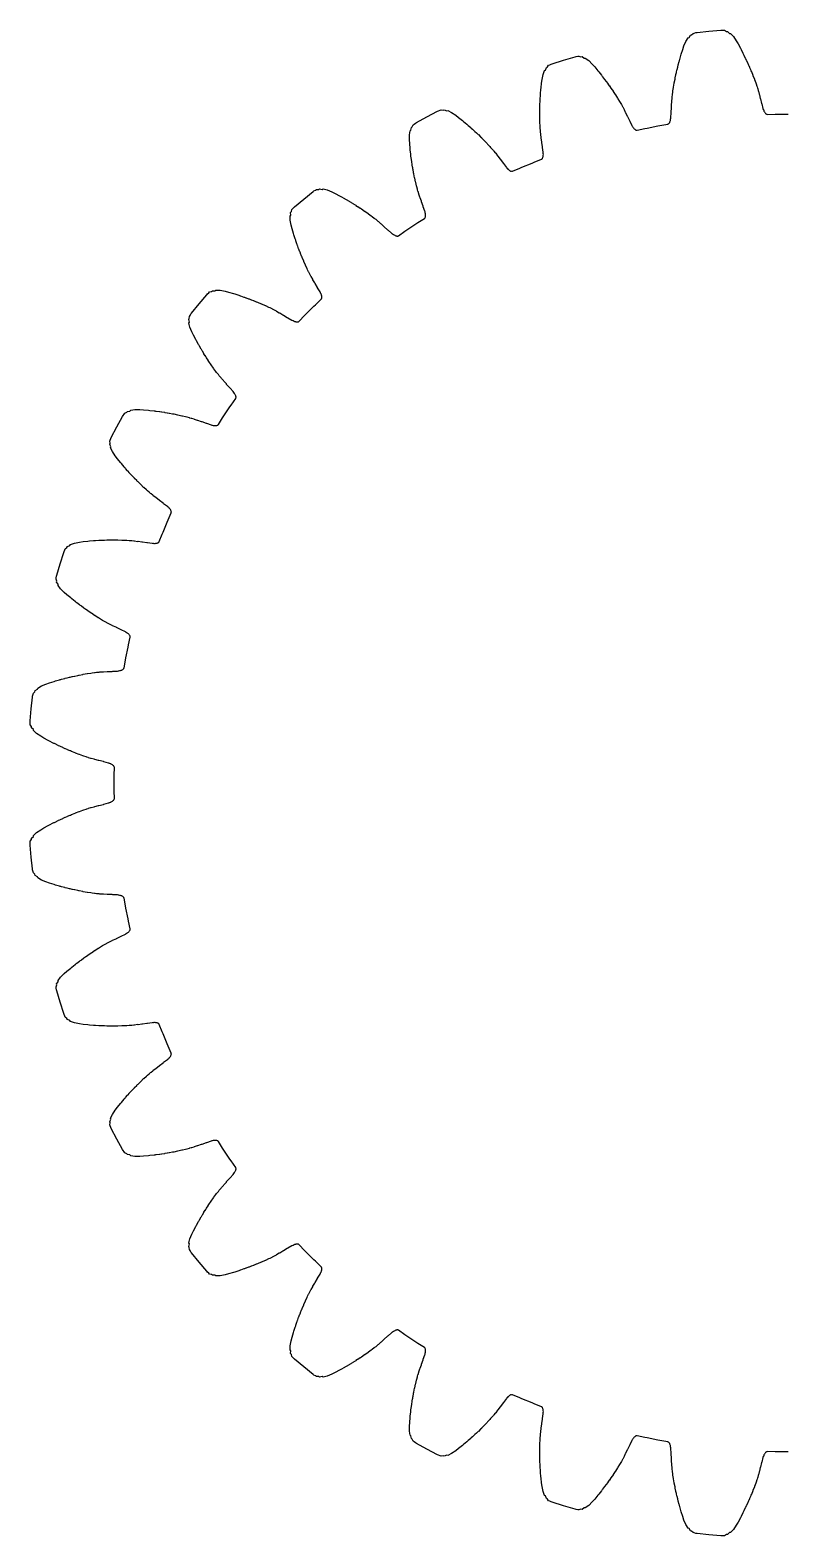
# Model space of a CAD drawing. Header units: millimetres. Extents: x -21.3 to 21.3, y -21.3 to 21.3.
# Drawn here: x -21.3 to 0, y -21.3 to 21.3 of the extents above; entities that cross this region are included whole.
import ezdxf

# ---------------------------------------------------------------- set-up
doc = ezdxf.new("R2010")
doc.units = ezdxf.units.MM
doc.layers.add('OpenJsCad', color=7, linetype='Continuous')

msp = doc.modelspace()

# ---------------------------------------------------------------- linework, layer by layer
at = {"layer": 'OpenJsCad'}
msp.add_lwpolyline([(0.154, -18.925), (-0.154, -18.925), (-0.217, -18.924), (-0.441, -18.92), (-0.454, -18.923), (-0.464, -18.926), (-0.475, -18.932), (-0.485, -18.938), (-0.495, -18.949), (-0.505, -18.959), (-0.515, -18.974), (-0.524, -18.988), (-0.535, -19.007), (-0.542, -19.024), (-0.543, -19.027), (-0.552, -19.054), (-0.557, -19.062), (-0.565, -19.086), (-0.596, -19.215), (-0.604, -19.23), (-0.633, -19.355), (-0.641, -19.37), (-0.664, -19.475), (-0.671, -19.49), (-0.691, -19.572), (-0.697, -19.588), (-0.713, -19.648), (-0.718, -19.664), (-0.732, -19.703), (-0.736, -19.719), (-0.758, -19.781), (-0.769, -19.814), (-0.802, -19.903), (-0.806, -19.915), (-0.848, -20.023), (-0.851, -20.031), (-0.851, -20.031), (-0.892, -20.131), (-0.894, -20.136), (-0.906, -20.164), (-0.908, -20.168), (-0.942, -20.247), (-0.945, -20.256), (-0.966, -20.304), (-0.97, -20.311), (-0.996, -20.369), (-1.001, -20.381), (-1.033, -20.448), (-1.038, -20.458), (-1.056, -20.496), (-1.063, -20.512), (-1.105, -20.598), (-1.113, -20.611), (-1.122, -20.629), (-1.13, -20.648), (-1.184, -20.752), (-1.203, -20.789), (-1.27, -20.912), (-1.322, -21.003), (-1.401, -21.119), (-1.482, -21.207), (-1.513, -21.21), (-1.565, -21.267), (-1.596, -21.269), (-1.648, -21.299), (-1.679, -21.299), (-1.729, -21.304), (-1.76, -21.302), (-2.095, -21.272), (-2.429, -21.236), (-2.46, -21.232), (-2.509, -21.218), (-2.539, -21.212), (-2.584, -21.172), (-2.614, -21.164), (-2.654, -21.098), (-2.683, -21.089), (-2.746, -20.986), (-2.801, -20.858), (-2.834, -20.758), (-2.876, -20.624), (-2.887, -20.585), (-2.92, -20.471), (-2.924, -20.452), (-2.93, -20.432), (-2.935, -20.418), (-2.959, -20.325), (-2.963, -20.309), (-2.973, -20.268), (-2.977, -20.257), (-2.994, -20.185), (-2.997, -20.172), (-3.011, -20.11), (-3.013, -20.102), (-3.025, -20.051), (-3.026, -20.042), (-3.044, -19.958), (-3.046, -19.954), (-3.052, -19.924), (-3.052, -19.918), (-3.073, -19.813), (-3.073, -19.812), (-3.075, -19.804), (-3.094, -19.69), (-3.097, -19.677), (-3.111, -19.583), (-3.116, -19.548), (-3.125, -19.484), (-3.126, -19.467), (-3.132, -19.427), (-3.134, -19.41), (-3.138, -19.348), (-3.141, -19.331), (-3.144, -19.246), (-3.148, -19.23), (-3.151, -19.123), (-3.155, -19.107), (-3.159, -18.978), (-3.165, -18.962), (-3.169, -18.83), (-3.173, -18.805), (-3.176, -18.796), (-3.179, -18.767), (-3.18, -18.764), (-3.184, -18.746), (-3.19, -18.725), (-3.196, -18.71), (-3.203, -18.694), (-3.211, -18.681), (-3.219, -18.669), (-3.228, -18.661), (-3.237, -18.652), (-3.246, -18.648), (-3.259, -18.642), (-3.479, -18.603), (-3.541, -18.591), (-3.843, -18.531), (-3.905, -18.518), (-4.124, -18.47), (-4.137, -18.471), (-4.148, -18.471), (-4.159, -18.475), (-4.17, -18.48), (-4.183, -18.488), (-4.194, -18.497), (-4.207, -18.509), (-4.218, -18.521), (-4.232, -18.538), (-4.243, -18.553), (-4.245, -18.555), (-4.258, -18.581), (-4.265, -18.587), (-4.278, -18.609), (-4.333, -18.73), (-4.344, -18.742), (-4.397, -18.86), (-4.407, -18.873), (-4.451, -18.971), (-4.461, -18.984), (-4.496, -19.061), (-4.505, -19.076), (-4.533, -19.132), (-4.541, -19.146), (-4.562, -19.181), (-4.569, -19.196), (-4.602, -19.253), (-4.62, -19.283), (-4.669, -19.364), (-4.676, -19.375), (-4.738, -19.473), (-4.742, -19.48), (-4.743, -19.48), (-4.802, -19.57), (-4.805, -19.575), (-4.822, -19.6), (-4.825, -19.604), (-4.874, -19.674), (-4.878, -19.682), (-4.909, -19.725), (-4.914, -19.731), (-4.951, -19.783), (-4.958, -19.794), (-5.002, -19.854), (-5.009, -19.863), (-5.035, -19.896), (-5.044, -19.91), (-5.102, -19.986), (-5.112, -19.998), (-5.125, -20.014), (-5.136, -20.031), (-5.21, -20.123), (-5.236, -20.155), (-5.325, -20.262), (-5.394, -20.342), (-5.494, -20.44), (-5.591, -20.51), (-5.622, -20.508), (-5.684, -20.553), (-5.715, -20.549), (-5.771, -20.569), (-5.802, -20.563), (-5.852, -20.557), (-5.882, -20.549), (-6.205, -20.455), (-6.526, -20.354), (-6.555, -20.344), (-6.6, -20.321), (-6.629, -20.309), (-6.665, -20.261), (-6.693, -20.247), (-6.719, -20.175), (-6.746, -20.16), (-6.787, -20.047), (-6.816, -19.91), (-6.83, -19.806), (-6.844, -19.667), (-6.848, -19.626), (-6.858, -19.508), (-6.858, -19.488), (-6.859, -19.468), (-6.861, -19.453), (-6.868, -19.357), (-6.868, -19.34), (-6.87, -19.298), (-6.871, -19.287), (-6.875, -19.213), (-6.874, -19.2), (-6.877, -19.136), (-6.877, -19.128), (-6.879, -19.076), (-6.878, -19.066), (-6.88, -18.98), (-6.88, -18.976), (-6.88, -18.946), (-6.88, -18.94), (-6.879, -18.832), (-6.879, -18.832), (-6.879, -18.823), (-6.876, -18.708), (-6.876, -18.694), (-6.872, -18.6), (-6.87, -18.565), (-6.866, -18.5), (-6.863, -18.483), (-6.861, -18.442), (-6.86, -18.426), (-6.852, -18.364), (-6.852, -18.347), (-6.838, -18.263), (-6.839, -18.246), (-6.821, -18.141), (-6.822, -18.124), (-6.801, -17.997), (-6.803, -17.98), (-6.782, -17.85), (-6.78, -17.824), (-6.782, -17.815), (-6.779, -17.787), (-6.779, -17.783), (-6.78, -17.765), (-6.782, -17.743), (-6.785, -17.727), (-6.789, -17.709), (-6.794, -17.696), (-6.799, -17.682), (-6.806, -17.672), (-6.813, -17.663), (-6.822, -17.656), (-6.833, -17.649), (-7.041, -17.567), (-7.1, -17.543), (-7.385, -17.425), (-7.443, -17.401), (-7.648, -17.311), (-7.661, -17.309), (-7.672, -17.307), (-7.684, -17.309), (-7.695, -17.311), (-7.709, -17.317), (-7.722, -17.323), (-7.737, -17.332), (-7.751, -17.342), (-7.768, -17.356), (-7.781, -17.368), (-7.783, -17.371), (-7.801, -17.393), (-7.809, -17.398), (-7.826, -17.417), (-7.904, -17.525), (-7.917, -17.535), (-7.992, -17.64), (-8.005, -17.651), (-8.066, -17.738), (-8.079, -17.749), (-8.128, -17.818), (-8.14, -17.83), (-8.178, -17.88), (-8.189, -17.893), (-8.216, -17.923), (-8.226, -17.936), (-8.27, -17.985), (-8.293, -18.011), (-8.357, -18.081), (-8.366, -18.091), (-8.446, -18.174), (-8.452, -18.18), (-8.452, -18.181), (-8.528, -18.257), (-8.532, -18.262), (-8.553, -18.283), (-8.557, -18.286), (-8.618, -18.346), (-8.625, -18.352), (-8.662, -18.388), (-8.669, -18.393), (-8.715, -18.437), (-8.724, -18.446), (-8.779, -18.496), (-8.788, -18.504), (-8.82, -18.532), (-8.831, -18.544), (-8.903, -18.607), (-8.916, -18.616), (-8.931, -18.629), (-8.945, -18.644), (-9.036, -18.72), (-9.067, -18.746), (-9.176, -18.834), (-9.259, -18.899), (-9.376, -18.975), (-9.485, -19.025), (-9.515, -19.017), (-9.584, -19.049), (-9.614, -19.039), (-9.673, -19.048), (-9.702, -19.036), (-9.75, -19.021), (-9.778, -19.007), (-10.076, -18.851), (-10.371, -18.69), (-10.398, -18.674), (-10.437, -18.642), (-10.463, -18.625), (-10.489, -18.571), (-10.514, -18.552), (-10.526, -18.477), (-10.549, -18.456), (-10.568, -18.338), (-10.57, -18.198), (-10.562, -18.093), (-10.549, -17.954), (-10.545, -17.913), (-10.532, -17.796), (-10.528, -17.776), (-10.526, -17.756), (-10.525, -17.74), (-10.512, -17.645), (-10.509, -17.629), (-10.503, -17.587), (-10.502, -17.576), (-10.491, -17.502), (-10.488, -17.49), (-10.478, -17.427), (-10.477, -17.419), (-10.468, -17.367), (-10.466, -17.358), (-10.45, -17.274), (-10.45, -17.269), (-10.444, -17.239), (-10.443, -17.234), (-10.421, -17.128), (-10.421, -17.128), (-10.419, -17.119), (-10.394, -17.007), (-10.391, -16.994), (-10.368, -16.902), (-10.36, -16.868), (-10.343, -16.805), (-10.337, -16.789), (-10.328, -16.749), (-10.323, -16.733), (-10.303, -16.674), (-10.299, -16.658), (-10.27, -16.578), (-10.267, -16.562), (-10.229, -16.462), (-10.227, -16.445), (-10.181, -16.325), (-10.18, -16.308), (-10.134, -16.184), (-10.127, -16.159), (-10.128, -16.15), (-10.119, -16.122), (-10.118, -16.119), (-10.116, -16.101), (-10.113, -16.079), (-10.113, -16.063), (-10.113, -16.045), (-10.115, -16.031), (-10.118, -16.016), (-10.123, -16.005), (-10.128, -15.994), (-10.135, -15.986), (-10.145, -15.976), (-10.333, -15.856), (-10.386, -15.821), (-10.642, -15.65), (-10.695, -15.614), (-10.878, -15.486), (-10.89, -15.481), (-10.901, -15.478), (-10.913, -15.477), (-10.925, -15.477), (-10.939, -15.48), (-10.953, -15.484), (-10.97, -15.49), (-10.985, -15.497), (-11.004, -15.507), (-11.02, -15.517), (-11.023, -15.518), (-11.045, -15.537), (-11.053, -15.54), (-11.074, -15.556), (-11.171, -15.646), (-11.186, -15.653), (-11.28, -15.742), (-11.294, -15.75), (-11.372, -15.823), (-11.386, -15.832), (-11.448, -15.89), (-11.462, -15.9), (-11.509, -15.941), (-11.522, -15.951), (-11.555, -15.975), (-11.567, -15.986), (-11.619, -16.026), (-11.648, -16.047), (-11.724, -16.103), (-11.735, -16.111), (-11.829, -16.177), (-11.836, -16.182), (-11.837, -16.183), (-11.926, -16.243), (-11.93, -16.246), (-11.956, -16.263), (-11.96, -16.265), (-12.032, -16.312), (-12.039, -16.317), (-12.083, -16.345), (-12.09, -16.349), (-12.145, -16.383), (-12.155, -16.39), (-12.219, -16.428), (-12.229, -16.434), (-12.265, -16.455), (-12.279, -16.464), (-12.362, -16.512), (-12.376, -16.519), (-12.394, -16.529), (-12.411, -16.54), (-12.514, -16.597), (-12.55, -16.617), (-12.674, -16.682), (-12.768, -16.729), (-12.898, -16.781), (-13.014, -16.809), (-13.042, -16.795), (-13.117, -16.813), (-13.144, -16.798), (-13.203, -16.794), (-13.229, -16.777), (-13.273, -16.753), (-13.298, -16.734), (-13.56, -16.523), (-13.818, -16.307), (-13.842, -16.287), (-13.874, -16.248), (-13.896, -16.226), (-13.911, -16.168), (-13.931, -16.145), (-13.928, -16.068), (-13.947, -16.044), (-13.943, -15.924), (-13.917, -15.786), (-13.889, -15.685), (-13.849, -15.551), (-13.837, -15.511), (-13.801, -15.399), (-13.794, -15.38), (-13.787, -15.361), (-13.783, -15.346), (-13.752, -15.255), (-13.746, -15.24), (-13.732, -15.2), (-13.729, -15.189), (-13.704, -15.119), (-13.698, -15.108), (-13.676, -15.048), (-13.674, -15.04), (-13.655, -14.991), (-13.651, -14.983), (-13.619, -14.903), (-13.618, -14.899), (-13.607, -14.871), (-13.604, -14.866), (-13.562, -14.766), (-13.562, -14.765), (-13.559, -14.758), (-13.512, -14.652), (-13.507, -14.64), (-13.467, -14.555), (-13.451, -14.523), (-13.423, -14.464), (-13.414, -14.45), (-13.397, -14.413), (-13.389, -14.398), (-13.358, -14.344), (-13.351, -14.328), (-13.307, -14.256), (-13.301, -14.24), (-13.244, -14.15), (-13.239, -14.134), (-13.17, -14.025), (-13.166, -14.008), (-13.096, -13.896), (-13.085, -13.873), (-13.084, -13.864), (-13.07, -13.838), (-13.069, -13.835), (-13.062, -13.818), (-13.056, -13.797), (-13.052, -13.781), (-13.049, -13.763), (-13.048, -13.749), (-13.049, -13.734), (-13.051, -13.723), (-13.054, -13.711), (-13.059, -13.701), (-13.067, -13.69), (-13.228, -13.535), (-13.273, -13.491), (-13.491, -13.273), (-13.535, -13.228), (-13.69, -13.067), (-13.701, -13.059), (-13.711, -13.054), (-13.723, -13.051), (-13.734, -13.049), (-13.749, -13.048), (-13.763, -13.049), (-13.781, -13.052), (-13.797, -13.056), (-13.818, -13.062), (-13.835, -13.069), (-13.838, -13.07), (-13.864, -13.084), (-13.873, -13.085), (-13.896, -13.096), (-14.008, -13.166), (-14.025, -13.17), (-14.134, -13.239), (-14.15, -13.244), (-14.24, -13.301), (-14.256, -13.307), (-14.328, -13.351), (-14.344, -13.358), (-14.398, -13.389), (-14.413, -13.397), (-14.45, -13.414), (-14.464, -13.423), (-14.523, -13.451), (-14.555, -13.467), (-14.64, -13.507), (-14.652, -13.512), (-14.758, -13.559), (-14.765, -13.562), (-14.766, -13.562), (-14.866, -13.604), (-14.871, -13.607), (-14.899, -13.618), (-14.903, -13.619), (-14.983, -13.651), (-14.991, -13.655), (-15.04, -13.674), (-15.048, -13.676), (-15.108, -13.698), (-15.119, -13.704), (-15.189, -13.729), (-15.2, -13.732), (-15.24, -13.746), (-15.255, -13.752), (-15.346, -13.783), (-15.361, -13.787), (-15.38, -13.794), (-15.399, -13.801), (-15.511, -13.837), (-15.551, -13.849), (-15.685, -13.889), (-15.786, -13.917), (-15.924, -13.943), (-16.044, -13.947), (-16.068, -13.928), (-16.145, -13.931), (-16.168, -13.911), (-16.226, -13.896), (-16.248, -13.874), (-16.287, -13.842), (-16.307, -13.818), (-16.523, -13.56), (-16.734, -13.298), (-16.753, -13.273), (-16.777, -13.229), (-16.794, -13.203), (-16.798, -13.144), (-16.813, -13.117), (-16.795, -13.042), (-16.809, -13.014), (-16.781, -12.898), (-16.729, -12.768), (-16.682, -12.674), (-16.617, -12.55), (-16.597, -12.514), (-16.54, -12.411), (-16.529, -12.394), (-16.519, -12.376), (-16.512, -12.362), (-16.464, -12.279), (-16.455, -12.265), (-16.434, -12.229), (-16.428, -12.219), (-16.39, -12.155), (-16.383, -12.145), (-16.349, -12.09), (-16.345, -12.083), (-16.317, -12.039), (-16.312, -12.032), (-16.265, -11.96), (-16.263, -11.956), (-16.246, -11.93), (-16.243, -11.926), (-16.183, -11.837), (-16.182, -11.836), (-16.177, -11.829), (-16.111, -11.735), (-16.103, -11.724), (-16.047, -11.648), (-16.026, -11.619), (-15.986, -11.567), (-15.975, -11.555), (-15.951, -11.522), (-15.941, -11.509), (-15.9, -11.462), (-15.89, -11.448), (-15.832, -11.386), (-15.823, -11.372), (-15.75, -11.294), (-15.742, -11.28), (-15.653, -11.186), (-15.646, -11.171), (-15.556, -11.074), (-15.54, -11.053), (-15.537, -11.045), (-15.518, -11.023), (-15.517, -11.02), (-15.507, -11.004), (-15.497, -10.985), (-15.49, -10.97), (-15.484, -10.953), (-15.48, -10.939), (-15.477, -10.925), (-15.477, -10.913), (-15.478, -10.901), (-15.481, -10.89), (-15.486, -10.878), (-15.614, -10.695), (-15.65, -10.642), (-15.821, -10.386), (-15.856, -10.333), (-15.976, -10.145), (-15.986, -10.135), (-15.994, -10.128), (-16.005, -10.123), (-16.016, -10.118), (-16.031, -10.115), (-16.045, -10.113), (-16.063, -10.113), (-16.079, -10.113), (-16.101, -10.116), (-16.119, -10.118), (-16.122, -10.119), (-16.15, -10.128), (-16.159, -10.127), (-16.184, -10.134), (-16.308, -10.18), (-16.325, -10.181), (-16.445, -10.227), (-16.462, -10.229), (-16.562, -10.267), (-16.578, -10.27), (-16.658, -10.299), (-16.674, -10.303), (-16.733, -10.323), (-16.749, -10.328), (-16.789, -10.337), (-16.805, -10.343), (-16.868, -10.36), (-16.902, -10.368), (-16.994, -10.391), (-17.007, -10.394), (-17.119, -10.419), (-17.128, -10.421), (-17.128, -10.421), (-17.234, -10.443), (-17.239, -10.444), (-17.269, -10.45), (-17.274, -10.45), (-17.358, -10.466), (-17.367, -10.468), (-17.419, -10.477), (-17.427, -10.478), (-17.49, -10.488), (-17.502, -10.491), (-17.576, -10.502), (-17.587, -10.503), (-17.629, -10.509), (-17.645, -10.512), (-17.74, -10.525), (-17.756, -10.526), (-17.776, -10.528), (-17.796, -10.532), (-17.913, -10.545), (-17.954, -10.549), (-18.093, -10.562), (-18.198, -10.57), (-18.338, -10.568), (-18.456, -10.549), (-18.477, -10.526), (-18.552, -10.514), (-18.571, -10.489), (-18.625, -10.463), (-18.642, -10.437), (-18.674, -10.398), (-18.69, -10.371), (-18.851, -10.076), (-19.007, -9.778), (-19.021, -9.75), (-19.036, -9.702), (-19.048, -9.673), (-19.039, -9.614), (-19.049, -9.584), (-19.017, -9.515), (-19.025, -9.485), (-18.975, -9.376), (-18.899, -9.259), (-18.834, -9.176), (-18.746, -9.067), (-18.72, -9.036), (-18.644, -8.945), (-18.629, -8.931), (-18.616, -8.916), (-18.607, -8.903), (-18.544, -8.831), (-18.532, -8.82), (-18.504, -8.788), (-18.496, -8.779), (-18.446, -8.724), (-18.437, -8.715), (-18.393, -8.669), (-18.388, -8.662), (-18.352, -8.625), (-18.346, -8.618), (-18.286, -8.557), (-18.283, -8.553), (-18.262, -8.532), (-18.257, -8.528), (-18.181, -8.452), (-18.18, -8.452), (-18.174, -8.446), (-18.091, -8.366), (-18.081, -8.357), (-18.011, -8.293), (-17.985, -8.27), (-17.936, -8.226), (-17.923, -8.216), (-17.893, -8.189), (-17.88, -8.178), (-17.83, -8.14), (-17.818, -8.128), (-17.749, -8.079), (-17.738, -8.066), (-17.651, -8.005), (-17.64, -7.992), (-17.535, -7.917), (-17.525, -7.904), (-17.417, -7.826), (-17.398, -7.809), (-17.393, -7.801), (-17.371, -7.783), (-17.368, -7.781), (-17.356, -7.768), (-17.342, -7.751), (-17.332, -7.737), (-17.323, -7.722), (-17.317, -7.709), (-17.311, -7.695), (-17.309, -7.684), (-17.307, -7.672), (-17.309, -7.661), (-17.311, -7.648), (-17.401, -7.443), (-17.425, -7.385), (-17.543, -7.1), (-17.567, -7.041), (-17.649, -6.833), (-17.656, -6.822), (-17.663, -6.813), (-17.672, -6.806), (-17.682, -6.799), (-17.696, -6.794), (-17.709, -6.789), (-17.727, -6.785), (-17.743, -6.782), (-17.765, -6.78), (-17.783, -6.779), (-17.787, -6.779), (-17.815, -6.782), (-17.824, -6.78), (-17.85, -6.782), (-17.98, -6.803), (-17.997, -6.801), (-18.124, -6.822), (-18.141, -6.821), (-18.246, -6.839), (-18.263, -6.838), (-18.347, -6.852), (-18.364, -6.852), (-18.426, -6.86), (-18.442, -6.861), (-18.483, -6.863), (-18.5, -6.866), (-18.565, -6.87), (-18.6, -6.872), (-18.694, -6.876), (-18.708, -6.876), (-18.823, -6.879), (-18.832, -6.879), (-18.832, -6.879), (-18.94, -6.88), (-18.946, -6.88), (-18.976, -6.88), (-18.98, -6.88), (-19.066, -6.878), (-19.076, -6.879), (-19.128, -6.877), (-19.136, -6.877), (-19.2, -6.874), (-19.213, -6.875), (-19.287, -6.871), (-19.298, -6.87), (-19.34, -6.868), (-19.357, -6.868), (-19.453, -6.861), (-19.468, -6.859), (-19.488, -6.858), (-19.508, -6.858), (-19.626, -6.848), (-19.667, -6.844), (-19.806, -6.83), (-19.91, -6.816), (-20.047, -6.787), (-20.16, -6.746), (-20.175, -6.719), (-20.247, -6.693), (-20.261, -6.665), (-20.309, -6.629), (-20.321, -6.6), (-20.344, -6.555), (-20.354, -6.526), (-20.455, -6.205), (-20.549, -5.882), (-20.557, -5.852), (-20.563, -5.802), (-20.569, -5.771), (-20.549, -5.715), (-20.553, -5.684), (-20.508, -5.622), (-20.51, -5.591), (-20.44, -5.494), (-20.342, -5.394), (-20.262, -5.325), (-20.155, -5.236), (-20.123, -5.21), (-20.031, -5.136), (-20.014, -5.125), (-19.998, -5.112), (-19.986, -5.102), (-19.91, -5.044), (-19.896, -5.035), (-19.863, -5.009), (-19.854, -5.002), (-19.794, -4.958), (-19.783, -4.951), (-19.731, -4.914), (-19.725, -4.909), (-19.682, -4.878), (-19.674, -4.874), (-19.604, -4.825), (-19.6, -4.822), (-19.575, -4.805), (-19.57, -4.802), (-19.48, -4.743), (-19.48, -4.742), (-19.473, -4.738), (-19.375, -4.676), (-19.364, -4.669), (-19.283, -4.62), (-19.253, -4.602), (-19.196, -4.569), (-19.181, -4.562), (-19.146, -4.541), (-19.132, -4.533), (-19.076, -4.505), (-19.061, -4.496), (-18.984, -4.461), (-18.971, -4.451), (-18.873, -4.407), (-18.86, -4.397), (-18.742, -4.344), (-18.73, -4.333), (-18.609, -4.278), (-18.587, -4.265), (-18.581, -4.258), (-18.555, -4.245), (-18.553, -4.243), (-18.538, -4.232), (-18.521, -4.218), (-18.509, -4.207), (-18.497, -4.194), (-18.488, -4.183), (-18.48, -4.17), (-18.475, -4.159), (-18.471, -4.148), (-18.471, -4.137), (-18.47, -4.124), (-18.518, -3.905), (-18.531, -3.843), (-18.591, -3.541), (-18.603, -3.479), (-18.642, -3.259), (-18.648, -3.246), (-18.652, -3.237), (-18.661, -3.228), (-18.669, -3.219), (-18.681, -3.211), (-18.694, -3.203), (-18.71, -3.196), (-18.725, -3.19), (-18.746, -3.184), (-18.764, -3.18), (-18.767, -3.179), (-18.796, -3.176), (-18.805, -3.173), (-18.83, -3.169), (-18.962, -3.165), (-18.978, -3.159), (-19.107, -3.155), (-19.123, -3.151), (-19.23, -3.148), (-19.246, -3.144), (-19.331, -3.141), (-19.348, -3.138), (-19.41, -3.134), (-19.427, -3.132), (-19.467, -3.126), (-19.484, -3.125), (-19.548, -3.116), (-19.583, -3.111), (-19.677, -3.097), (-19.69, -3.094), (-19.804, -3.075), (-19.812, -3.073), (-19.813, -3.073), (-19.918, -3.052), (-19.924, -3.052), (-19.954, -3.046), (-19.958, -3.044), (-20.042, -3.026), (-20.051, -3.025), (-20.102, -3.013), (-20.11, -3.011), (-20.172, -2.997), (-20.185, -2.994), (-20.257, -2.977), (-20.268, -2.973), (-20.309, -2.963), (-20.325, -2.959), (-20.418, -2.935), (-20.432, -2.93), (-20.452, -2.924), (-20.471, -2.92), (-20.585, -2.887), (-20.624, -2.876), (-20.758, -2.834), (-20.858, -2.801), (-20.986, -2.746), (-21.089, -2.683), (-21.098, -2.654), (-21.164, -2.614), (-21.172, -2.584), (-21.212, -2.539), (-21.218, -2.509), (-21.232, -2.46), (-21.236, -2.429), (-21.272, -2.095), (-21.302, -1.76), (-21.304, -1.729), (-21.299, -1.679), (-21.299, -1.648), (-21.269, -1.596), (-21.267, -1.565), (-21.21, -1.513), (-21.207, -1.482), (-21.119, -1.401), (-21.003, -1.322), (-20.912, -1.27), (-20.789, -1.203), (-20.752, -1.184), (-20.648, -1.13), (-20.629, -1.122), (-20.611, -1.113), (-20.598, -1.105), (-20.512, -1.063), (-20.496, -1.056), (-20.458, -1.038), (-20.448, -1.033), (-20.381, -1.001), (-20.369, -0.996), (-20.311, -0.97), (-20.304, -0.966), (-20.256, -0.945), (-20.247, -0.942), (-20.168, -0.908), (-20.164, -0.906), (-20.136, -0.894), (-20.131, -0.892), (-20.031, -0.851), (-20.031, -0.851), (-20.023, -0.848), (-19.915, -0.806), (-19.903, -0.802), (-19.814, -0.769), (-19.781, -0.758), (-19.719, -0.736), (-19.703, -0.732), (-19.664, -0.718), (-19.648, -0.713), (-19.588, -0.697), (-19.572, -0.691), (-19.49, -0.671), (-19.475, -0.664), (-19.37, -0.641), (-19.355, -0.633), (-19.23, -0.604), (-19.215, -0.596), (-19.086, -0.565), (-19.062, -0.557), (-19.054, -0.552), (-19.027, -0.543), (-19.024, -0.542), (-19.007, -0.535), (-18.988, -0.524), (-18.974, -0.515), (-18.959, -0.505), (-18.949, -0.495), (-18.938, -0.485), (-18.932, -0.475), (-18.926, -0.464), (-18.923, -0.454), (-18.92, -0.441), (-18.924, -0.217), (-18.925, -0.154), (-18.925, 0.154), (-18.924, 0.217), (-18.92, 0.441), (-18.923, 0.454), (-18.926, 0.464), (-18.932, 0.475), (-18.938, 0.485), (-18.949, 0.495), (-18.959, 0.505), (-18.974, 0.515), (-18.988, 0.524), (-19.007, 0.535), (-19.024, 0.542), (-19.027, 0.543), (-19.054, 0.552), (-19.062, 0.557), (-19.086, 0.565), (-19.215, 0.596), (-19.23, 0.604), (-19.355, 0.633), (-19.37, 0.641), (-19.475, 0.664), (-19.49, 0.671), (-19.572, 0.691), (-19.588, 0.697), (-19.648, 0.713), (-19.664, 0.718), (-19.703, 0.732), (-19.719, 0.736), (-19.781, 0.758), (-19.814, 0.769), (-19.903, 0.802), (-19.915, 0.806), (-20.023, 0.848), (-20.031, 0.851), (-20.031, 0.851), (-20.131, 0.892), (-20.136, 0.894), (-20.164, 0.906), (-20.168, 0.908), (-20.247, 0.942), (-20.256, 0.945), (-20.304, 0.966), (-20.311, 0.97), (-20.369, 0.996), (-20.381, 1.001), (-20.448, 1.033), (-20.458, 1.038), (-20.496, 1.056), (-20.512, 1.063), (-20.598, 1.105), (-20.611, 1.113), (-20.629, 1.122), (-20.648, 1.13), (-20.752, 1.184), (-20.789, 1.203), (-20.912, 1.27), (-21.003, 1.322), (-21.119, 1.401), (-21.207, 1.482), (-21.21, 1.513), (-21.267, 1.565), (-21.269, 1.596), (-21.299, 1.648), (-21.299, 1.679), (-21.304, 1.729), (-21.302, 1.76), (-21.272, 2.095), (-21.236, 2.429), (-21.232, 2.46), (-21.218, 2.509), (-21.212, 2.539), (-21.172, 2.584), (-21.164, 2.614), (-21.098, 2.654), (-21.089, 2.683), (-20.986, 2.746), (-20.858, 2.801), (-20.758, 2.834), (-20.624, 2.876), (-20.585, 2.887), (-20.471, 2.92), (-20.452, 2.924), (-20.432, 2.93), (-20.418, 2.935), (-20.325, 2.959), (-20.309, 2.963), (-20.268, 2.973), (-20.257, 2.977), (-20.185, 2.994), (-20.172, 2.997), (-20.11, 3.011), (-20.102, 3.013), (-20.051, 3.025), (-20.042, 3.026), (-19.958, 3.044), (-19.954, 3.046), (-19.924, 3.052), (-19.918, 3.052), (-19.813, 3.073), (-19.812, 3.073), (-19.804, 3.075), (-19.69, 3.094), (-19.677, 3.097), (-19.583, 3.111), (-19.548, 3.116), (-19.484, 3.125), (-19.467, 3.126), (-19.427, 3.132), (-19.41, 3.134), (-19.348, 3.138), (-19.331, 3.141), (-19.246, 3.144), (-19.23, 3.148), (-19.123, 3.151), (-19.107, 3.155), (-18.978, 3.159), (-18.962, 3.165), (-18.83, 3.169), (-18.805, 3.173), (-18.796, 3.176), (-18.767, 3.179), (-18.764, 3.18), (-18.746, 3.184), (-18.725, 3.19), (-18.71, 3.196), (-18.694, 3.203), (-18.681, 3.211), (-18.669, 3.219), (-18.661, 3.228), (-18.652, 3.237), (-18.648, 3.246), (-18.642, 3.259), (-18.603, 3.479), (-18.591, 3.541), (-18.531, 3.843), (-18.518, 3.905), (-18.47, 4.124), (-18.471, 4.137), (-18.471, 4.148), (-18.475, 4.159), (-18.48, 4.17), (-18.488, 4.183), (-18.497, 4.194), (-18.509, 4.207), (-18.521, 4.218), (-18.538, 4.232), (-18.553, 4.243), (-18.555, 4.245), (-18.581, 4.258), (-18.587, 4.265), (-18.609, 4.278), (-18.73, 4.333), (-18.742, 4.344), (-18.86, 4.397), (-18.873, 4.407), (-18.971, 4.451), (-18.984, 4.461), (-19.061, 4.496), (-19.076, 4.505), (-19.132, 4.533), (-19.146, 4.541), (-19.181, 4.562), (-19.196, 4.569), (-19.253, 4.602), (-19.283, 4.62), (-19.364, 4.669), (-19.375, 4.676), (-19.473, 4.738), (-19.48, 4.742), (-19.48, 4.743), (-19.57, 4.802), (-19.575, 4.805), (-19.6, 4.822), (-19.604, 4.825), (-19.674, 4.874), (-19.682, 4.878), (-19.725, 4.909), (-19.731, 4.914), (-19.783, 4.951), (-19.794, 4.958), (-19.854, 5.002), (-19.863, 5.009), (-19.896, 5.035), (-19.91, 5.044), (-19.986, 5.102), (-19.998, 5.112), (-20.014, 5.125), (-20.031, 5.136), (-20.123, 5.21), (-20.155, 5.236), (-20.262, 5.325), (-20.342, 5.394), (-20.44, 5.494), (-20.51, 5.591), (-20.508, 5.622), (-20.553, 5.684), (-20.549, 5.715), (-20.569, 5.771), (-20.563, 5.802), (-20.557, 5.852), (-20.549, 5.882), (-20.455, 6.205), (-20.354, 6.526), (-20.344, 6.555), (-20.321, 6.6), (-20.309, 6.629), (-20.261, 6.665), (-20.247, 6.693), (-20.175, 6.719), (-20.16, 6.746), (-20.047, 6.787), (-19.91, 6.816), (-19.806, 6.83), (-19.667, 6.844), (-19.626, 6.848), (-19.508, 6.858), (-19.488, 6.858), (-19.468, 6.859), (-19.453, 6.861), (-19.357, 6.868), (-19.34, 6.868), (-19.298, 6.87), (-19.287, 6.871), (-19.213, 6.875), (-19.2, 6.874), (-19.136, 6.877), (-19.128, 6.877), (-19.076, 6.879), (-19.066, 6.878), (-18.98, 6.88), (-18.976, 6.88), (-18.946, 6.88), (-18.94, 6.88), (-18.832, 6.879), (-18.832, 6.879), (-18.823, 6.879), (-18.708, 6.876), (-18.694, 6.876), (-18.6, 6.872), (-18.565, 6.87), (-18.5, 6.866), (-18.483, 6.863), (-18.442, 6.861), (-18.426, 6.86), (-18.364, 6.852), (-18.347, 6.852), (-18.263, 6.838), (-18.246, 6.839), (-18.141, 6.821), (-18.124, 6.822), (-17.997, 6.801), (-17.98, 6.803), (-17.85, 6.782), (-17.824, 6.78), (-17.815, 6.782), (-17.787, 6.779), (-17.783, 6.779), (-17.765, 6.78), (-17.743, 6.782), (-17.727, 6.785), (-17.709, 6.789), (-17.696, 6.794), (-17.682, 6.799), (-17.672, 6.806), (-17.663, 6.813), (-17.656, 6.822), (-17.649, 6.833), (-17.567, 7.041), (-17.543, 7.1), (-17.425, 7.385), (-17.401, 7.443), (-17.311, 7.648), (-17.309, 7.661), (-17.307, 7.672), (-17.309, 7.684), (-17.311, 7.695), (-17.317, 7.709), (-17.323, 7.722), (-17.332, 7.737), (-17.342, 7.751), (-17.356, 7.768), (-17.368, 7.781), (-17.371, 7.783), (-17.393, 7.801), (-17.398, 7.809), (-17.417, 7.826), (-17.525, 7.904), (-17.535, 7.917), (-17.64, 7.992), (-17.651, 8.005), (-17.738, 8.066), (-17.749, 8.079), (-17.818, 8.128), (-17.83, 8.14), (-17.88, 8.178), (-17.893, 8.189), (-17.923, 8.216), (-17.936, 8.226), (-17.985, 8.27), (-18.011, 8.293), (-18.081, 8.357), (-18.091, 8.366), (-18.174, 8.446), (-18.18, 8.452), (-18.181, 8.452), (-18.257, 8.528), (-18.262, 8.532), (-18.283, 8.553), (-18.286, 8.557), (-18.346, 8.618), (-18.352, 8.625), (-18.388, 8.662), (-18.393, 8.669), (-18.437, 8.715), (-18.446, 8.724), (-18.496, 8.779), (-18.504, 8.788), (-18.532, 8.82), (-18.544, 8.831), (-18.607, 8.903), (-18.616, 8.916), (-18.629, 8.931), (-18.644, 8.945), (-18.72, 9.036), (-18.746, 9.067), (-18.834, 9.176), (-18.899, 9.259), (-18.975, 9.376), (-19.025, 9.485), (-19.017, 9.515), (-19.049, 9.584), (-19.039, 9.614), (-19.048, 9.673), (-19.036, 9.702), (-19.021, 9.75), (-19.007, 9.778), (-18.851, 10.076), (-18.69, 10.371), (-18.674, 10.398), (-18.642, 10.437), (-18.625, 10.463), (-18.571, 10.489), (-18.552, 10.514), (-18.477, 10.526), (-18.456, 10.549), (-18.338, 10.568), (-18.198, 10.57), (-18.093, 10.562), (-17.954, 10.549), (-17.913, 10.545), (-17.796, 10.532), (-17.776, 10.528), (-17.756, 10.526), (-17.74, 10.525), (-17.645, 10.512), (-17.629, 10.509), (-17.587, 10.503), (-17.576, 10.502), (-17.502, 10.491), (-17.49, 10.488), (-17.427, 10.478), (-17.419, 10.477), (-17.367, 10.468), (-17.358, 10.466), (-17.274, 10.45), (-17.269, 10.45), (-17.239, 10.444), (-17.234, 10.443), (-17.128, 10.421), (-17.128, 10.421), (-17.119, 10.419), (-17.007, 10.394), (-16.994, 10.391), (-16.902, 10.368), (-16.868, 10.36), (-16.805, 10.343), (-16.789, 10.337), (-16.749, 10.328), (-16.733, 10.323), (-16.674, 10.303), (-16.658, 10.299), (-16.578, 10.27), (-16.562, 10.267), (-16.462, 10.229), (-16.445, 10.227), (-16.325, 10.181), (-16.308, 10.18), (-16.184, 10.134), (-16.159, 10.127), (-16.15, 10.128), (-16.122, 10.119), (-16.119, 10.118), (-16.101, 10.116), (-16.079, 10.113), (-16.063, 10.113), (-16.045, 10.113), (-16.031, 10.115), (-16.016, 10.118), (-16.005, 10.123), (-15.994, 10.128), (-15.986, 10.135), (-15.976, 10.145), (-15.856, 10.333), (-15.821, 10.386), (-15.65, 10.642), (-15.614, 10.695), (-15.486, 10.878), (-15.481, 10.89), (-15.478, 10.901), (-15.477, 10.913), (-15.477, 10.925), (-15.48, 10.939), (-15.484, 10.953), (-15.49, 10.97), (-15.497, 10.985), (-15.507, 11.004), (-15.517, 11.02), (-15.518, 11.023), (-15.537, 11.045), (-15.54, 11.053), (-15.556, 11.074), (-15.646, 11.171), (-15.653, 11.186), (-15.742, 11.28), (-15.75, 11.294), (-15.823, 11.372), (-15.832, 11.386), (-15.89, 11.448), (-15.9, 11.462), (-15.941, 11.509), (-15.951, 11.522), (-15.975, 11.555), (-15.986, 11.567), (-16.026, 11.619), (-16.047, 11.648), (-16.103, 11.724), (-16.111, 11.735), (-16.177, 11.829), (-16.182, 11.836), (-16.183, 11.837), (-16.243, 11.926), (-16.246, 11.93), (-16.263, 11.956), (-16.265, 11.96), (-16.312, 12.032), (-16.317, 12.039), (-16.345, 12.083), (-16.349, 12.09), (-16.383, 12.145), (-16.39, 12.155), (-16.428, 12.219), (-16.434, 12.229), (-16.455, 12.265), (-16.464, 12.279), (-16.512, 12.362), (-16.519, 12.376), (-16.529, 12.394), (-16.54, 12.411), (-16.597, 12.514), (-16.617, 12.55), (-16.682, 12.674), (-16.729, 12.768), (-16.781, 12.898), (-16.809, 13.014), (-16.795, 13.042), (-16.813, 13.117), (-16.798, 13.144), (-16.794, 13.203), (-16.777, 13.229), (-16.753, 13.273), (-16.734, 13.298), (-16.523, 13.56), (-16.307, 13.818), (-16.287, 13.842), (-16.248, 13.874), (-16.226, 13.896), (-16.168, 13.911), (-16.145, 13.931), (-16.068, 13.928), (-16.044, 13.947), (-15.924, 13.943), (-15.786, 13.917), (-15.685, 13.889), (-15.551, 13.849), (-15.511, 13.837), (-15.399, 13.801), (-15.38, 13.794), (-15.361, 13.787), (-15.346, 13.783), (-15.255, 13.752), (-15.24, 13.746), (-15.2, 13.732), (-15.189, 13.729), (-15.119, 13.704), (-15.108, 13.698), (-15.048, 13.676), (-15.04, 13.674), (-14.991, 13.655), (-14.983, 13.651), (-14.903, 13.619), (-14.899, 13.618), (-14.871, 13.607), (-14.866, 13.604), (-14.766, 13.562), (-14.765, 13.562), (-14.758, 13.559), (-14.652, 13.512), (-14.64, 13.507), (-14.555, 13.467), (-14.523, 13.451), (-14.464, 13.423), (-14.45, 13.414), (-14.413, 13.397), (-14.398, 13.389), (-14.344, 13.358), (-14.328, 13.351), (-14.256, 13.307), (-14.24, 13.301), (-14.15, 13.244), (-14.134, 13.239), (-14.025, 13.17), (-14.008, 13.166), (-13.896, 13.096), (-13.873, 13.085), (-13.864, 13.084), (-13.838, 13.07), (-13.835, 13.069), (-13.818, 13.062), (-13.797, 13.056), (-13.781, 13.052), (-13.763, 13.049), (-13.749, 13.048), (-13.734, 13.049), (-13.723, 13.051), (-13.711, 13.054), (-13.701, 13.059), (-13.69, 13.067), (-13.535, 13.228), (-13.491, 13.273), (-13.273, 13.491), (-13.228, 13.535), (-13.067, 13.69), (-13.059, 13.701), (-13.054, 13.711), (-13.051, 13.723), (-13.049, 13.734), (-13.048, 13.749), (-13.049, 13.763), (-13.052, 13.781), (-13.056, 13.797), (-13.062, 13.818), (-13.069, 13.835), (-13.07, 13.838), (-13.084, 13.864), (-13.085, 13.873), (-13.096, 13.896), (-13.166, 14.008), (-13.17, 14.025), (-13.239, 14.134), (-13.244, 14.15), (-13.301, 14.24), (-13.307, 14.256), (-13.351, 14.328), (-13.358, 14.344), (-13.389, 14.398), (-13.397, 14.413), (-13.414, 14.45), (-13.423, 14.464), (-13.451, 14.523), (-13.467, 14.555), (-13.507, 14.64), (-13.512, 14.652), (-13.559, 14.758), (-13.562, 14.765), (-13.562, 14.766), (-13.604, 14.866), (-13.607, 14.871), (-13.618, 14.899), (-13.619, 14.903), (-13.651, 14.983), (-13.655, 14.991), (-13.674, 15.04), (-13.676, 15.048), (-13.698, 15.108), (-13.704, 15.119), (-13.729, 15.189), (-13.732, 15.2), (-13.746, 15.24), (-13.752, 15.255), (-13.783, 15.346), (-13.787, 15.361), (-13.794, 15.38), (-13.801, 15.399), (-13.837, 15.511), (-13.849, 15.551), (-13.889, 15.685), (-13.917, 15.786), (-13.943, 15.924), (-13.947, 16.044), (-13.928, 16.068), (-13.931, 16.145), (-13.911, 16.168), (-13.896, 16.226), (-13.874, 16.248), (-13.842, 16.287), (-13.818, 16.307), (-13.56, 16.523), (-13.298, 16.734), (-13.273, 16.753), (-13.229, 16.777), (-13.203, 16.794), (-13.144, 16.798), (-13.117, 16.813), (-13.042, 16.795), (-13.014, 16.809), (-12.898, 16.781), (-12.768, 16.729), (-12.674, 16.682), (-12.55, 16.617), (-12.514, 16.597), (-12.411, 16.54), (-12.394, 16.529), (-12.376, 16.519), (-12.362, 16.512), (-12.279, 16.464), (-12.265, 16.455), (-12.229, 16.434), (-12.219, 16.428), (-12.155, 16.39), (-12.145, 16.383), (-12.09, 16.349), (-12.083, 16.345), (-12.039, 16.317), (-12.032, 16.312), (-11.96, 16.265), (-11.956, 16.263), (-11.93, 16.246), (-11.926, 16.243), (-11.837, 16.183), (-11.836, 16.182), (-11.829, 16.177), (-11.735, 16.111), (-11.724, 16.103), (-11.648, 16.047), (-11.619, 16.026), (-11.567, 15.986), (-11.555, 15.975), (-11.522, 15.951), (-11.509, 15.941), (-11.462, 15.9), (-11.448, 15.89), (-11.386, 15.832), (-11.372, 15.823), (-11.294, 15.75), (-11.28, 15.742), (-11.186, 15.653), (-11.171, 15.646), (-11.074, 15.556), (-11.053, 15.54), (-11.045, 15.537), (-11.023, 15.518), (-11.02, 15.517), (-11.004, 15.507), (-10.985, 15.497), (-10.97, 15.49), (-10.953, 15.484), (-10.939, 15.48), (-10.925, 15.477), (-10.913, 15.477), (-10.901, 15.478), (-10.89, 15.481), (-10.878, 15.486), (-10.695, 15.614), (-10.642, 15.65), (-10.386, 15.821), (-10.333, 15.856), (-10.145, 15.976), (-10.135, 15.986), (-10.128, 15.994), (-10.123, 16.005), (-10.118, 16.016), (-10.115, 16.031), (-10.113, 16.045), (-10.113, 16.063), (-10.113, 16.079), (-10.116, 16.101), (-10.118, 16.119), (-10.119, 16.122), (-10.128, 16.15), (-10.127, 16.159), (-10.134, 16.184), (-10.18, 16.308), (-10.181, 16.325), (-10.227, 16.445), (-10.229, 16.462), (-10.267, 16.562), (-10.27, 16.578), (-10.299, 16.658), (-10.303, 16.674), (-10.323, 16.733), (-10.328, 16.749), (-10.337, 16.789), (-10.343, 16.805), (-10.36, 16.868), (-10.368, 16.902), (-10.391, 16.994), (-10.394, 17.007), (-10.419, 17.119), (-10.421, 17.128), (-10.421, 17.128), (-10.443, 17.234), (-10.444, 17.239), (-10.45, 17.269), (-10.45, 17.274), (-10.466, 17.358), (-10.468, 17.367), (-10.477, 17.419), (-10.478, 17.427), (-10.488, 17.49), (-10.491, 17.502), (-10.502, 17.576), (-10.503, 17.587), (-10.509, 17.629), (-10.512, 17.645), (-10.525, 17.74), (-10.526, 17.756), (-10.528, 17.776), (-10.532, 17.796), (-10.545, 17.913), (-10.549, 17.954), (-10.562, 18.093), (-10.57, 18.198), (-10.568, 18.338), (-10.549, 18.456), (-10.526, 18.477), (-10.514, 18.552), (-10.489, 18.571), (-10.463, 18.625), (-10.437, 18.642), (-10.398, 18.674), (-10.371, 18.69), (-10.076, 18.851), (-9.778, 19.007), (-9.75, 19.021), (-9.702, 19.036), (-9.673, 19.048), (-9.614, 19.039), (-9.584, 19.049), (-9.515, 19.017), (-9.485, 19.025), (-9.376, 18.975), (-9.259, 18.899), (-9.176, 18.834), (-9.067, 18.746), (-9.036, 18.72), (-8.945, 18.644), (-8.931, 18.629), (-8.916, 18.616), (-8.903, 18.607), (-8.831, 18.544), (-8.82, 18.532), (-8.788, 18.504), (-8.779, 18.496), (-8.724, 18.446), (-8.715, 18.437), (-8.669, 18.393), (-8.662, 18.388), (-8.625, 18.352), (-8.618, 18.346), (-8.557, 18.286), (-8.553, 18.283), (-8.532, 18.262), (-8.528, 18.257), (-8.452, 18.181), (-8.452, 18.18), (-8.446, 18.174), (-8.366, 18.091), (-8.357, 18.081), (-8.293, 18.011), (-8.27, 17.985), (-8.226, 17.936), (-8.216, 17.923), (-8.189, 17.893), (-8.178, 17.88), (-8.14, 17.83), (-8.128, 17.818), (-8.079, 17.749), (-8.066, 17.738), (-8.005, 17.651), (-7.992, 17.64), (-7.917, 17.535), (-7.904, 17.525), (-7.826, 17.417), (-7.809, 17.398), (-7.801, 17.393), (-7.783, 17.371), (-7.781, 17.368), (-7.768, 17.356), (-7.751, 17.342), (-7.737, 17.332), (-7.722, 17.323), (-7.709, 17.317), (-7.695, 17.311), (-7.684, 17.309), (-7.672, 17.307), (-7.661, 17.309), (-7.648, 17.311), (-7.443, 17.401), (-7.385, 17.425), (-7.1, 17.543), (-7.041, 17.567), (-6.833, 17.649), (-6.822, 17.656), (-6.813, 17.663), (-6.806, 17.672), (-6.799, 17.682), (-6.794, 17.696), (-6.789, 17.709), (-6.785, 17.727), (-6.782, 17.743), (-6.78, 17.765), (-6.779, 17.783), (-6.779, 17.787), (-6.782, 17.815), (-6.78, 17.824), (-6.782, 17.85), (-6.803, 17.98), (-6.801, 17.997), (-6.822, 18.124), (-6.821, 18.141), (-6.839, 18.246), (-6.838, 18.263), (-6.852, 18.347), (-6.852, 18.364), (-6.86, 18.426), (-6.861, 18.442), (-6.863, 18.483), (-6.866, 18.5), (-6.87, 18.565), (-6.872, 18.6), (-6.876, 18.694), (-6.876, 18.708), (-6.879, 18.823), (-6.879, 18.832), (-6.879, 18.832), (-6.88, 18.94), (-6.88, 18.946), (-6.88, 18.976), (-6.88, 18.98), (-6.878, 19.066), (-6.879, 19.076), (-6.877, 19.128), (-6.877, 19.136), (-6.874, 19.2), (-6.875, 19.213), (-6.871, 19.287), (-6.87, 19.298), (-6.868, 19.34), (-6.868, 19.357), (-6.861, 19.453), (-6.859, 19.468), (-6.858, 19.488), (-6.858, 19.508), (-6.848, 19.626), (-6.844, 19.667), (-6.83, 19.806), (-6.816, 19.91), (-6.787, 20.047), (-6.746, 20.16), (-6.719, 20.175), (-6.693, 20.247), (-6.665, 20.261), (-6.629, 20.309), (-6.6, 20.321), (-6.555, 20.344), (-6.526, 20.354), (-6.205, 20.455), (-5.882, 20.549), (-5.852, 20.557), (-5.802, 20.563), (-5.771, 20.569), (-5.715, 20.549), (-5.684, 20.553), (-5.622, 20.508), (-5.591, 20.51), (-5.494, 20.44), (-5.394, 20.342), (-5.325, 20.262), (-5.236, 20.155), (-5.21, 20.123), (-5.136, 20.031), (-5.125, 20.014), (-5.112, 19.998), (-5.102, 19.986), (-5.044, 19.91), (-5.035, 19.896), (-5.009, 19.863), (-5.002, 19.854), (-4.958, 19.794), (-4.951, 19.783), (-4.914, 19.731), (-4.909, 19.725), (-4.878, 19.682), (-4.874, 19.674), (-4.825, 19.604), (-4.822, 19.6), (-4.805, 19.575), (-4.802, 19.57), (-4.743, 19.48), (-4.742, 19.48), (-4.738, 19.473), (-4.676, 19.375), (-4.669, 19.364), (-4.62, 19.283), (-4.602, 19.253), (-4.569, 19.196), (-4.562, 19.181), (-4.541, 19.146), (-4.533, 19.132), (-4.505, 19.076), (-4.496, 19.061), (-4.461, 18.984), (-4.451, 18.971), (-4.407, 18.873), (-4.397, 18.86), (-4.344, 18.742), (-4.333, 18.73), (-4.278, 18.609), (-4.265, 18.587), (-4.258, 18.581), (-4.245, 18.555), (-4.243, 18.553), (-4.232, 18.538), (-4.218, 18.521), (-4.207, 18.509), (-4.194, 18.497), (-4.183, 18.488), (-4.17, 18.48), (-4.159, 18.475), (-4.148, 18.471), (-4.137, 18.471), (-4.124, 18.47), (-3.905, 18.518), (-3.843, 18.531), (-3.541, 18.591), (-3.479, 18.603), (-3.259, 18.642), (-3.246, 18.648), (-3.237, 18.652), (-3.228, 18.661), (-3.219, 18.669), (-3.211, 18.681), (-3.203, 18.694), (-3.196, 18.71), (-3.19, 18.725), (-3.184, 18.746), (-3.18, 18.764), (-3.179, 18.767), (-3.176, 18.796), (-3.173, 18.805), (-3.169, 18.83), (-3.165, 18.962), (-3.159, 18.978), (-3.155, 19.107), (-3.151, 19.123), (-3.148, 19.23), (-3.144, 19.246), (-3.141, 19.331), (-3.138, 19.348), (-3.134, 19.41), (-3.132, 19.427), (-3.126, 19.467), (-3.125, 19.484), (-3.116, 19.548), (-3.111, 19.583), (-3.097, 19.677), (-3.094, 19.69), (-3.075, 19.804), (-3.073, 19.812), (-3.073, 19.813), (-3.052, 19.918), (-3.052, 19.924), (-3.046, 19.954), (-3.044, 19.958), (-3.026, 20.042), (-3.025, 20.051), (-3.013, 20.102), (-3.011, 20.11), (-2.997, 20.172), (-2.994, 20.185), (-2.977, 20.257), (-2.973, 20.268), (-2.963, 20.309), (-2.959, 20.325), (-2.935, 20.418), (-2.93, 20.432), (-2.924, 20.452), (-2.92, 20.471), (-2.887, 20.585), (-2.876, 20.624), (-2.834, 20.758), (-2.801, 20.858), (-2.746, 20.986), (-2.683, 21.089), (-2.654, 21.098), (-2.614, 21.164), (-2.584, 21.172), (-2.539, 21.212), (-2.509, 21.218), (-2.46, 21.232), (-2.429, 21.236), (-2.095, 21.272), (-1.76, 21.302), (-1.729, 21.304), (-1.679, 21.299), (-1.648, 21.299), (-1.596, 21.269), (-1.565, 21.267), (-1.513, 21.21), (-1.482, 21.207), (-1.401, 21.119), (-1.322, 21.003), (-1.27, 20.912), (-1.203, 20.789), (-1.184, 20.752), (-1.13, 20.648), (-1.122, 20.629), (-1.113, 20.611), (-1.105, 20.598), (-1.063, 20.512), (-1.056, 20.496), (-1.038, 20.458), (-1.033, 20.448), (-1.001, 20.381), (-0.996, 20.369), (-0.97, 20.311), (-0.966, 20.304), (-0.945, 20.256), (-0.942, 20.247), (-0.908, 20.168), (-0.906, 20.164), (-0.894, 20.136), (-0.892, 20.131), (-0.851, 20.031), (-0.851, 20.031), (-0.848, 20.023), (-0.806, 19.915), (-0.802, 19.903), (-0.769, 19.814), (-0.758, 19.781), (-0.736, 19.719), (-0.732, 19.703), (-0.718, 19.664), (-0.713, 19.648), (-0.697, 19.588), (-0.691, 19.572), (-0.671, 19.49), (-0.664, 19.475), (-0.641, 19.37), (-0.633, 19.355), (-0.604, 19.23), (-0.596, 19.215), (-0.565, 19.086), (-0.557, 19.062), (-0.552, 19.054), (-0.543, 19.027), (-0.542, 19.024), (-0.535, 19.007), (-0.524, 18.988), (-0.515, 18.974), (-0.505, 18.959), (-0.495, 18.949), (-0.485, 18.938), (-0.475, 18.932), (-0.464, 18.926), (-0.454, 18.923), (-0.441, 18.92), (-0.217, 18.924), (-0.154, 18.925), (0.154, 18.925)], dxfattribs=at)

doc.saveas('drawing.dxf')
